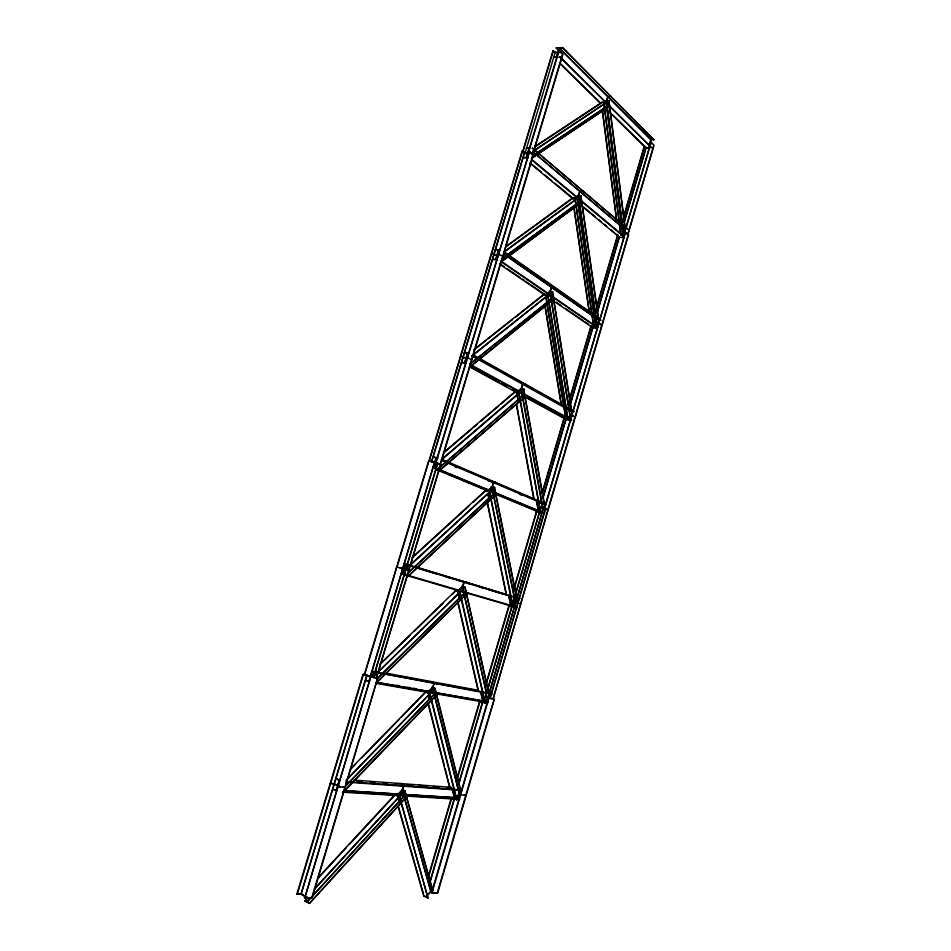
<?xml version="1.0" encoding="UTF-8"?>
<svg xmlns="http://www.w3.org/2000/svg" width="951" height="951" viewBox="0 0 951 951"><rect width="100%" height="100%" fill="white"/><g stroke="black" fill="none" stroke-linecap="round" stroke-linejoin="round"><path stroke-width="1.43" d="M624.522 221.452L646.193 147.381M515.038 596.241L485.545 697.012L493.117 698.819L548.026 509.926L493.117 698.819M516.227 592.188L541.024 507.454L545.387 509.296L490.252 697.856M459.939 792.207L458.287 797.83L401.096 794.216L403.818 795.963L401.334 794.311L458.513 797.925L459.749 793.705M487.685 697.356L486.46 701.529L431.409 691.9L434.036 683.044L437.091 683.567L431.374 682.093M514.289 606.381L515.501 602.268M541.785 512.399L543.378 506.966M570.136 415.504L568.96 419.522L566.059 419.129L545.66 294.691L550.035 291.577L552.507 291.672L471.993 356.138M595.801 327.762L597.347 322.46M622.703 235.789L623.856 231.854M648.927 146.204L650.817 139.702L559.164 48.049L556.216 48.097L562.481 47.55L653.777 139.809L651.031 139.714L559.39 48.049L556.763 56.787M543.603 507.014L486.686 701.612L431.635 691.983L434.262 683.127L437.091 683.567M570.362 415.551L569.185 419.569L564.549 417.037M596.027 327.798L597.585 322.496M622.941 235.8L624.094 231.878M649.129 146.216L651.031 139.714M543.425 507.977L487.875 697.879M650.853 142.222L624.569 232.092L627.945 234.695L654.11 145.17L650.853 142.222L652.267 143.649M431.528 892.834L488.481 698.117L494.294 699.223L437.757 892.775L431.528 892.834L437.757 892.775M624.878 232.115L651.162 142.234M431.909 893.013L488.862 698.248M544.376 508.333L625.508 232.163L628.575 234.742L548.192 509.879L544.376 508.333L547.835 509.795M544.721 508.416L625.508 232.163M369.25 681.082L372.079 671.632L491.726 694.171L489.159 692.744M400.716 573.786L516.999 607.713L514.515 606.453M516.928 598.215L519.686 598.5L403.842 563.396M541.773 512.886L544.661 513.088L433.466 467.298L436.224 458.109M628.005 233.387L635.518 207.71M635.886 206.426L645.979 171.905M646.347 170.621L653.42 146.43M548.228 508.464L555.61 483.167M556.002 481.848L564.145 453.984M564.525 452.664L574.559 418.321M577.257 409.108L575.307 417.073L571.622 415.159M577.637 407.789L580.336 398.576M580.716 397.268L588.003 372.34M588.384 371.021L590.678 363.175M591.058 361.867L604.016 317.515M604.396 316.207L617.282 272.117M617.663 270.833L620.302 261.787M620.682 260.491L622.941 252.752M623.321 251.456L627.838 236.003M437.377 892.597L443.095 873.03M443.499 871.639L454.483 834.039M454.887 832.66L476.689 758.018M477.093 756.639L479.506 748.389M479.898 747.022L482.312 738.784M482.704 737.405L485.117 729.179M485.509 727.812L487.911 719.598M488.315 718.219L494.294 699.223M428.592 875.431L451.036 798.828M457.11 778.073L479.684 701.042M428.556 877.012L451.404 798.995M457.086 779.606L480.065 701.172M486.068 683.65L509.165 604.8M513.909 588.574L536.733 510.675L524.476 505.659M541.904 493.486L564.026 417.929M569.435 399.491L590.904 326.157M596.622 306.626L617.853 234.172M486.33 683.71L509.427 604.872M514.17 588.657L536.982 510.782M542.248 493.569L564.383 418M569.019 402.19L591.26 326.205M596.61 307.969L617.829 235.491M624.498 213.642L644.35 145.86M623.309 218.813L644.659 145.872M429.757 882.528L454.566 797.782M459.012 782.59L482.716 701.636M429.935 882.528L454.744 797.794M459.19 782.602L482.882 701.66M542.759 498.288L566 418.88M570.231 404.413L592.818 327.263M597.002 312.962L619.327 236.728M542.878 498.336L566.118 418.951M569.97 405.792L592.937 327.346M597.121 313.045L619.434 236.823M571.717 420.532L566.297 419.034M597.18 328.428L592.984 327.857L590.88 325.884M623.725 237.679L619.481 237.31L610.994 229.726M649.961 147.964L645.693 147.797L648.546 147.5M624.034 222.641L646.098 147.286M514.812 596.182L485.319 696.928L490.027 697.772L545.149 509.237L540.798 507.394L516.001 592.116M401.477 792.932L403.379 786.513M462.067 588.407L463.91 582.167L467 582.523L456.979 580.086M491.227 489.979L493.414 482.573M520.851 389.934L522.539 384.252L525.677 384.287L522.777 384.299L520.673 391.408M549.214 294.192L551.295 287.178L554.469 287.047L551.568 286.703M577.637 198.248L579.694 191.317L582.892 191.032L579.932 191.329L577.887 198.26M606.524 100.758L607.748 96.633L610.946 96.241L607.974 96.633L606.75 100.758M402.463 790.459L403.604 786.62M461.556 590.975L464.112 592.283L461.556 590.975L464.147 582.226L467 582.523M490.859 491.215L493.676 492.404L491.096 491.263L493.652 482.632L496.529 482.763L487.982 480.79M406.636 786.453L401.274 783.6L395.022 783.66M431.374 692.459L434.31 692.958L431.409 691.9M518.557 393.036L523.002 393.31L520.019 392.787M551.83 295.963L548.786 296.094M580.276 199.829L577.209 200.114M367.062 675.008L301.194 894.106L308.183 897.768L311.833 897.625L325.135 853.261M325.551 851.882L328.036 843.585M328.452 842.206L341.659 798.151M342.075 796.783L348.244 776.218M348.648 774.851L351.109 766.637M351.525 765.27L354.806 754.345M355.21 752.978L357.671 744.788M358.075 743.432L371.128 699.924M371.532 698.569L373.969 690.438M374.373 689.083L377.618 678.253L312.225 897.827L304.689 898.136L370.652 677.005L378.034 678.408M304.284 897.922L307.958 897.78L300.956 894.118L296.89 894.047L363.044 674.211L374.254 677.659M297.283 894.249L363.448 674.366M364.304 674.651L428.675 460.688L434.536 462.02L370.379 676.815L364.661 674.711M365.065 673.356L367.502 665.236M367.918 663.881L371.163 653.064M371.579 651.708L380.911 620.694M381.315 619.351L387.378 599.189M387.782 597.846L390.195 589.798M390.599 588.455L396.71 566.939L402.511 568.65L400.062 567.925M397.447 565.702L399.86 557.69M400.264 556.347L413.079 513.754M413.471 512.423L415.872 504.458M416.265 503.138L422.636 481.955M423.04 480.635L425.418 472.706M425.822 471.387L522.111 151.126L524.405 152.719L529.695 152.945M522.503 151.138L429.293 461.009L431.445 461.913L524.405 152.719M525.725 153.61L522.777 151.15L553.03 50.593L555.194 52.388L560.626 52.317L558.808 50.51L528.506 151.387L532.762 154.692L562.897 54.243L558.808 50.51M525.023 152.754L523.121 151.161L553.363 50.581M300.956 894.118L366.848 674.972M525.154 152.861L555.194 52.388M559.164 48.049L556.537 56.787L553.458 57.274L558.356 57.215M336.464 790.21L339.341 780.628M464.92 362.581L467.642 353.51M495.958 259.266L498.645 250.327M526.569 157.343L529.22 148.522M528.839 151.411L559.152 50.498M304.689 898.136L370.652 677.005M435.701 462.459L440.515 464.421L435.701 462.459L529.517 151.435L533.428 154.728L376.418 677.897L440.753 464.647L432.051 461.52M436.081 462.543L529.517 151.435M373.446 676.815L437.389 463.815L431.802 461.461M373.684 676.898L405.875 569.661L408.978 570.576L405.625 569.59M407.064 565.667L437.626 463.874M653.777 139.809L562.481 47.55M533.178 152.148L535.449 144.576M535.829 143.316L538.48 134.483M538.848 133.223L541.119 125.663M541.499 124.403L544.138 115.606M544.519 114.346L556.561 74.226M556.929 72.977L562.552 54.243L560.745 52.448L555.313 52.519M440.147 464.338L452.747 422.327M453.14 421.008L458.632 402.713M459.024 401.405L462.15 390.956M462.543 389.66L465.277 380.531M465.669 379.235L468.011 371.425M468.403 370.129L480.469 329.914M480.861 328.618L487.055 307.958M487.447 306.662L492.856 288.629M493.248 287.345L499.406 266.779M499.798 265.507L502.104 257.804M505.171 247.569L502.877 256.568L498.407 253.703M505.563 246.285L514.753 215.639M515.133 214.355L526.961 174.96M527.341 173.688L532.655 155.976M398.077 806.567L423.73 895.973L428.009 898.065L399.384 796.225L397.256 795.309M426.987 895.604L430.755 891.372L402.142 790.031L398.077 794.18M427.189 895.699L430.946 891.467L402.725 791.446M423.73 895.973L426.048 896.662M309.432 903.45L406.731 796.676L309.432 903.45L304.938 901.096L306.697 898.707M304.807 900.763L306.947 901.881L310.727 897.768M312.617 895.711L404.413 795.678M309.289 903.117L307.149 901.988L404.615 795.761M314.412 888.864L404.769 790.721L402.546 789.77M314.555 889.197L404.769 790.721L432.61 891.075M304.938 901.096L306.828 899.04M318.526 877.725L346.307 847.686M349.267 844.488L394.011 796.106M397.958 795.036L402.558 790.055M399.087 794.121L402.76 790.138M317.456 878.403L394.82 794.774M452.367 798.21L456.955 799.743L429.864 693.362L427.712 692.578L432.646 687.823L434.797 688.595L461.211 793.586M455.612 797.818L459.274 793.907L432.443 687.751L427.51 692.506L425.073 691.995L429.579 693.636L456.694 800.041M455.802 797.901L459.464 793.978L432.646 687.823M346.069 785.407L349.088 782.281M350.099 781.235L434.583 693.731L432.836 687.823L428.877 691.9M344.262 787.594L349.302 782.364M350.313 781.33L434.797 693.802L433.739 690.26M342.396 792.742L436.937 694.587L434.797 693.802M342.526 793.086L352.607 782.625M353.594 781.591L436.937 694.587M346.152 780.093L435.082 688.322L431.718 687.109M346.271 780.45L434.797 688.595M429.079 691.971L433.038 687.894M350.646 768.812L425.644 691.793M350.764 769.169L355.757 764.033M361.665 757.971L399.456 719.146M401.512 717.03L425.739 692.138M428.009 898.065L399.384 796.225M398.279 794.263L402.344 790.115L404.472 791.03M484.083 701.303L487.637 697.689M482.989 702.123L480.647 701.648L485.283 702.944L459.951 591.831L457.776 591.177L459.844 600.247M485.165 696.917L489.979 698.165L465.015 587.242L461.604 586.232M483.881 701.232L487.435 697.618M376.037 682.925L466.751 593.804L376.156 683.293M377.535 678.194L464.373 593.103L463.387 589.382M376.762 679.228L464.575 593.162M465.015 587.242L372.851 677.16L465.015 587.242L489.717 698.438M371.544 675.685L376.453 670.907M458.881 590.642L462.733 586.898M371.758 675.769L375.681 671.941M459.095 590.702L462.935 586.969M380.008 664.036L456.623 589.632M382.064 662.526L409.917 635.47M414.042 631.464L443.142 603.184M451.915 594.66L456.718 590M508.844 606.013L513.255 607.332L489.646 491.608L487.447 491.085L492.083 487.174L494.556 487.459L405.316 569.839L403.081 569.185L407.313 565.31M515.466 602.565L517.82 602.946L494.556 487.459L491.108 486.65M496.172 494.318L407.373 576.9L496.172 494.318L493.985 493.795L407.135 573.905M407.979 572.871L493.783 493.747L492.856 489.86M407.099 565.239L402.867 569.114L404.817 575.783M492.238 487.281L488.041 491.12L437.579 470.151M488.255 491.168L492.452 487.328M402.855 568.757L405.197 569.447L494.556 487.459M412.128 557.464L486.817 489.254M414.327 555.943L468.843 506.146M473.158 502.199L486.9 489.634M459.951 591.831L455.113 590.726L457.562 591.118L462.352 586.791L486.543 693.659M457.776 591.177L462.566 586.85L465.11 587.611M536.459 500.868L538.563 512.304L536.186 512.007L540.644 513.088L518.961 392.668L516.738 392.264L518.283 400.668M521.493 390.16L542.95 508.595L545.327 508.88M439.029 470.614L525.321 396.484L439.136 471.018L436.771 470.091L523.026 395.699L521.873 390.302M436.557 470.032L522.812 395.652L521.659 390.267M516.286 393.262L521.588 388.947L523.799 389.339L521.398 388.543M442.215 458.822L523.716 388.947L544.804 506.027M441.3 460.106L523.799 389.339M443.618 452.533L515.014 391.61M444.735 452.07L471.886 428.889M474.062 427.035L477.331 424.241M480.552 421.483L485.925 416.895M486.995 415.991L498.597 406.089M500.69 404.306L516.108 391.134M514.705 599.76L491.881 487.126L487.233 491.037L484.772 490.752L489.646 491.608M547.907 294.965L542.997 294.572L545.47 294.667L549.844 291.553L569.946 415.682L565.869 419.094L563.503 418.88L567.985 419.712L547.907 294.965L545.66 294.691M566.059 419.129L570.125 415.718L572.276 416.122M470.103 363.912L476.772 358.575M477.866 357.695L551.485 298.78L550.415 293.158M470.293 363.948L476.974 358.61M478.068 357.731L551.675 298.804M471.898 355.745L552.507 291.672L572.276 414.624M476.118 348.316L485.973 340.517M488.148 338.794L512.565 319.477M515.68 317.004L544.531 294.168M545.636 295.333L550.142 291.755M545.826 295.357L550.332 291.779L552.579 292.04M473.824 349.683L544.459 293.8M542.748 508.547L521.029 388.721L516.524 392.228L514.051 392.05L518.961 392.668M516.738 392.264L521.243 388.757L523.716 388.947M591.451 326.122L595.932 326.728L577.293 197.974L572.609 197.665M594.672 325.587L596.8 323.946L578.291 195.609M594.839 325.611L596.978 323.97L599.13 324.255M581.988 201.885L501.022 261.929L581.988 201.885L579.741 201.731L501.878 258.945M501.688 258.922L579.563 201.719M574.368 199.021L578.731 195.835L580.978 195.989L577.412 195.407M503.899 251.86L580.918 195.633L599.118 322.746M503.971 252.241L580.978 195.989M505.587 246.689L572.966 197.713M505.659 247.058L528.804 230.225M529.969 229.381L573.025 198.07M606.334 103.825L623.024 235.373L606.156 102.435L603.873 102.399M532.298 156.035L535.889 153.646M537.077 152.849L607.356 106.001M532.489 156.035L536.079 153.646M537.267 152.849L607.534 106.013M532.429 157.735L609.805 106.048L531.24 158.532M532.596 151.435L609.009 100.782L532.667 151.803M534.926 146.502L601.805 102.363M536.174 146.074L600.616 103.516M577.293 197.974L595.742 326.882M580.918 195.633L578.47 195.621L574.856 197.82L591.617 312.784M604.765 101.888L609.009 100.782L625.318 229.143M604.586 101.888L606.369 100.865M554.469 287.047L551.532 287.202L548.798 295.595M296.89 894.047L301.931 893.869M559.39 48.049L562.338 48.002M605.454 100.747L609.009 100.782M606.786 101.103L609.068 101.127M603.695 102.399L601.234 102.47L605.977 102.542M337.7 786.691L340.185 786.905M651.055 139.31L653.896 139.405M648.475 143.518L651.102 143.708M529.862 148.035L526.224 147.881L528.97 148.511L526.319 157.331L523.276 157.711L528.114 157.925M529.838 153.063L524.536 152.838L431.611 461.984L438.007 463.434M527.746 153.277L525.344 152.826M533.428 154.728L531.157 153.123M343.287 791.672L459.725 798.923M343.133 792.219L459.583 799.411M344.464 790.626L399.884 794.133M344.702 790.721L400.109 794.228M338.104 786.869L344.951 787.178M465.812 795.25L460.177 794.87M577.376 201.921L579.718 202.076M346.319 781.567L462.341 789.96M346.164 782.114L462.21 790.447M356.72 780.83L361.986 781.223M369.82 781.805L374.956 782.186M382.587 782.744L387.592 783.113M407.159 784.563L413.103 785.003M418.987 785.431L424.8 785.859M433.371 786.501L438.993 786.917M447.327 787.523L450.061 787.725M359.395 781.995L362.034 782.197M423.052 786.643L427.629 787.048M434.548 787.476L439.017 787.88M445.983 788.391L453.996 788.89M354.2 780.105L451.57 787.345M622.917 233.078L625.389 233.28M623.036 233.173L625.687 233.482M628.575 234.742L625.14 232.139M623.19 235.254L621.015 235.063L619.565 223.818M499.275 249.863L495.673 249.507L498.395 250.303L495.709 259.243L492.689 259.457L497.48 259.956M499.216 255.034C496.993 256.485 487.815 250.791 493.985 254.499M497.159 255.141L494.782 254.547M342.752 787.083L345.356 787.357M331.507 783.505L338.925 785.871M464.124 795.179L466.192 795.405M550.177 291.398L552.507 291.672M598.536 323.102L601.733 325.313M596.408 323.685L598.975 324.089M469.461 353.261L464.718 352.5L467.393 353.475L464.67 362.533L461.687 362.593L466.418 363.377M460.415 356.256L466.893 358.17M467.274 357.374L471.53 359.728M462.852 357.457L468.035 358.301M375.788 683.329L487.839 702.789M396.008 685.195L398.517 685.635M407.171 687.145L409.619 687.585M413.257 688.215L415.67 688.643M376.929 682.378L430.232 691.698M377.167 682.461L430.458 691.781M375.954 682.782L487.982 702.302M367.395 675.721L371.021 676.375M367.633 675.804L371.259 676.458M569.59 415.385L572.015 415.825M569.708 415.444L572.49 415.944M386.225 673.165L478.626 690.343M388.638 674.176L391.182 674.639M398.742 676.042L401.239 676.506M404.948 677.195L407.42 677.647M409.857 678.099L412.306 678.55M414.731 679.002L417.132 679.454M419.546 679.894L421.923 680.334M425.501 680.999L427.843 681.439M440.04 683.698L442.904 684.221M445.734 684.756L448.563 685.279M449.954 685.528L452.747 686.051M455.529 686.563L458.287 687.074M461.033 687.585L463.767 688.096M465.134 688.346L469.176 689.095M470.519 689.344L473.182 689.844M475.845 690.331L478.484 690.818L465.931 636.29M371.841 671.549L491.857 693.695M438.019 457.942L433.335 456.896L435.986 458.049L369.012 680.987L366.111 680.524L369.535 681.796M437.246 463.85L440.753 464.647M432.598 467.666L544.519 513.552M496.529 482.763L490.835 481.456L493.652 482.632M490.835 491.738L493.676 492.404M540.667 507.323L543.675 508.084M542.439 508.179L546.171 509.094M544.15 509.035L548.275 510.033M542.011 512.446L544.661 513.088M540.893 512.874L538.765 512.351L536.661 500.915M407.159 564.953L404.377 564.133L401.572 573.453L404.353 574.285M516.964 597.703L519.686 598.5M401.334 573.382L517.142 607.237M513.457 601.65L517.986 603.005M513.088 601.543L520.601 603.778M401.227 568.27L405.875 569.661M514.277 606.893L516.999 607.713M461.294 591.451L464.112 592.283M416.431 567.818L429.84 571.872M432.253 572.609L437.008 574.047M444.058 576.175L452.141 578.624M466.798 583.058L470.935 584.318M479.102 586.791L483.132 588.003M488.457 589.62L493.7 591.201M494.995 591.593L498.895 592.782M500.167 593.162L502.734 593.935M416.586 567.295L506.693 594.625M404.127 564.062L519.555 598.975M489.123 693.267L491.726 694.171M487.043 697.142L491.287 698.616M483.191 702.195L485.283 702.944M371.556 670.847L374.991 672.095M373.339 676.708L376.762 677.968M520.256 392.822L522.86 393.797M459.678 788.403L462.352 789.508M438.946 470.139L442.56 471.637M443.748 472.136L447.327 473.622M448.515 474.109L454.388 476.558M455.553 477.033L459.036 478.484M460.201 478.959L465.931 481.349M467.06 481.812L470.448 483.227M471.589 483.69L477.176 486.009M478.27 486.472L481.586 487.851M482.692 488.303L486.781 490.003M498.835 495.007L504.089 497.195M505.385 497.73L509.284 499.346M510.568 499.881L518.212 503.055M519.472 503.59L523.228 505.147M490.68 492.178L493.379 493.296M494.71 493.842L539.015 512.22M433.466 467.298L435.903 468.308M441.977 470.84L463.196 479.661M464.338 480.136L474.561 484.392M475.678 484.855L488.374 490.134M491.096 491.263L527.377 506.36M528.601 506.871L532.31 508.416M533.535 508.916L537.196 510.437M433.216 467.238L435.665 468.261M442.06 460.653L544.4 504.303M454.721 466.608L457.062 467.607M519.401 494.187L521.921 495.269M539.122 502.603L541.535 503.626M441.621 459.25L545.981 503.947M441.466 459.773L545.85 504.422M394.641 794.608L399.087 796.534M339.959 780.272L336.571 778.786L339.103 780.521L336.226 790.103L333.373 789.449L336.749 790.959M339.091 785.895L334.36 783.802L330.199 783.362M575.307 417.073L571.979 415.23M461.366 580.871L464.147 582.226M304.605 896.222L302.323 894.772M469.865 367.05L516.072 392.216M524.845 396.995L566.166 419.486M495.412 379.342L498.716 381.137M516.88 391.063L522.836 394.237M551.509 409.905L559.854 414.47M470.02 366.527L478.068 370.914M479.209 371.544L490.431 377.654M491.524 378.26L499.192 382.433M501.367 383.622L506.728 386.546M512.03 389.435L515.169 391.146M527.543 397.898L542.51 406.053M543.722 406.719L546.159 408.05M547.384 408.716L563.967 417.762M470.103 364.328L570.695 419.439M469.949 364.851L570.564 419.902M472.825 355.27L573.061 411.367M473.229 356.732L571.539 411.521M472.98 354.759L574.345 411.545M600.2 324.255L602.102 325.361M431.635 691.983L434.155 693.469M403.985 785.336L401.274 783.6L403.759 785.229M499.43 264.057L544.875 295.06M555.764 302.477L592.984 327.857M501.795 265.067L504.018 266.577M507.311 268.824L520.268 277.668M522.384 279.118L524.488 280.557M525.546 281.282L529.719 284.123M530.765 284.836L539.99 291.137M541 291.826L544.02 293.883M555.895 302.002L560.745 305.307M565.536 308.576L569.09 311.001M570.267 311.809L582.999 320.499M585.269 322.044L588.657 324.362M501.07 261.109L597.608 327.394M500.915 261.62L597.478 327.857M504.232 254.226L592.794 315.97M593.911 316.754L598.357 319.845M503.994 254.202L592.556 315.934M593.686 316.719L597.014 319.037M503.757 252.17L601.044 320.202M503.911 251.658L600.069 318.965M532.013 164.309L541.476 172.155M544.59 174.734L551.746 180.654M554.79 183.174L572.502 197.844M583.902 207.282L595.421 216.816M598.809 219.633L601.056 221.488M604.396 224.258L606.607 226.088M529.731 163.049L573.322 199.116M581.881 206.201L619.481 237.31M522.111 151.126L525.059 153.586M531.633 159.269L624.201 236.454M531.478 159.768L624.07 236.906M529.125 151.411L531.015 153.004M534.581 153.04L620.599 225.66M621.657 226.552L623.785 228.359M534.331 153.04L620.361 225.637M621.419 226.54L623.559 228.335M598.904 323.15L600.081 324.172M560.805 63.907L600.628 103.017M612.444 114.631L644.778 146.395M559.652 63.348L600.497 103.445M609.627 112.396L645.693 147.797M553.03 50.593L554.909 52.448M556.359 47.645L558.415 49.702M556.216 48.097L558.285 50.141M305.271 897.459L307.149 901.988M305.069 897.352L306.947 901.881M403.081 569.185L404.639 574.511M398.374 806.27L403.628 824.588M403.997 825.896L409.501 845.106M409.869 846.378L415.207 864.994M415.623 866.42L423.611 894.285M398.017 797.972L399.158 801.966M397.815 797.877L398.956 801.883M404.769 790.721L432.883 890.766M436.402 468.688L434.94 463.101L437.091 463.208M434.726 463.054L436.188 468.641M428.782 696.762L429.495 699.556M452.307 788.759L454.887 798.876M428.58 696.691L429.293 699.484M452.105 788.676L454.697 798.792M428.58 704.251L441.74 755.51M442.084 756.83L444.426 765.971M445.092 768.563L447.41 777.597M447.743 778.881L450.037 787.82M427.938 703.158L449.764 788.106M435.082 688.322L461.164 792.028M458.073 602.114L460.724 613.633M461.057 615.059L465.61 634.876M457.8 602.375L478.222 691.08M459.666 592.081L485.022 703.217M481.075 692.946L482.585 699.556M457.562 591.118L459.642 600.188M480.576 691.555L482.692 700.804M462.852 588.146L486.734 693.731M487.994 493.783L489.099 499.18M508.892 595.683L510.865 605.323M487.792 493.735L488.897 499.12M508.69 595.623L510.663 605.264M487.542 502.639L492.19 525.166M492.452 526.485L494.877 538.218M495.174 539.669L496.969 548.37M497.266 549.821L499.632 561.304M499.917 562.719L501.676 571.242M501.973 572.657L506.289 593.626M487.269 502.877L506.324 595.255M489.373 491.833L513.005 607.57M494.282 487.685L517.57 603.196M492.356 488.517L514.907 599.819M516.631 404.425L518.675 415.492M518.925 416.871L523.454 441.371M523.692 442.714L525.428 452.082M525.677 453.425L534.058 498.918M516.369 404.639L533.82 499.144M518.699 392.87L540.644 513.088M516.524 392.228L518.069 400.633M523.454 389.149L545.078 509.106M578.731 195.835L579.741 201.731M578.755 197L579.159 199.365M545.47 294.667L565.869 419.094M545.387 307.446L561.328 404.187M545.149 307.613L561.114 404.365M550.035 291.577L570.125 415.718M547.681 295.131L567.985 419.712M552.281 291.838L572.062 414.802M606.976 102.328L607.344 104.776M574 207.104L589.454 312.499M573.798 207.235L589.263 312.653M575.046 197.832L591.795 312.808M592.188 315.542L593.579 325.076M591.819 314.151L593.4 325.052M580.716 195.763L598.928 322.888M578.47 195.621L596.978 323.97M602.506 110.696L616.83 220.81M602.316 110.803L616.474 219.515M607.261 106.417L623.499 233.304M607.249 107.808L623.333 233.292M604.063 103.79L619.374 222.415M603.873 103.79L619.196 222.403M619.386 223.806L620.837 235.052M608.83 100.889L625.33 230.677M627.696 229.025L532.287 148.13L627.696 229.025M651.494 147.619L559.711 56.751L651.494 147.619M553.91 299.078L470.448 366.492L553.91 299.078"/></g></svg>
